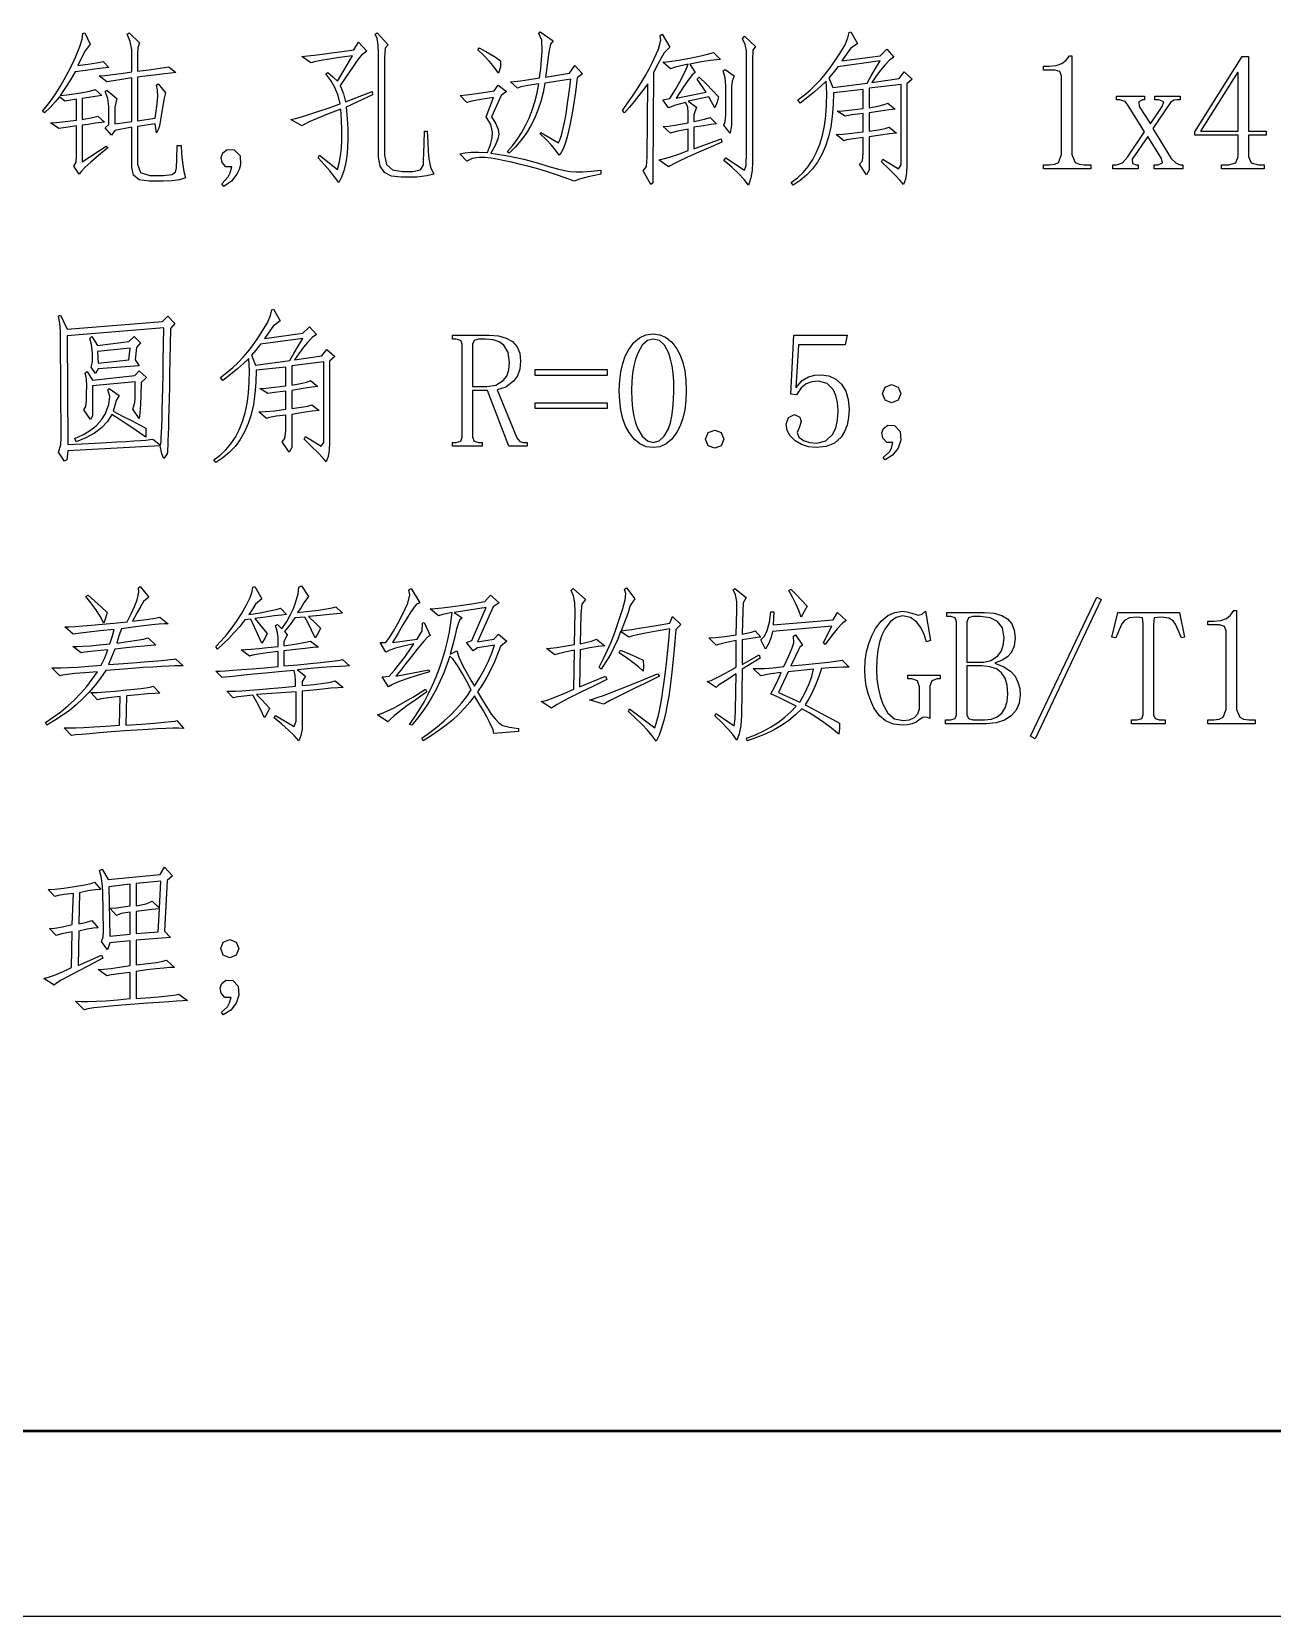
# Model space of a CAD drawing. Extents: x 0 to 420, y 0 to 297.
# Drawn here: x 74.14 to 107.63, y 0 to 42.77 of the extents above; entities that cross this region are included whole.
import ezdxf

# ---------------------------------------------------------------- set-up
doc = ezdxf.new("R2010")
doc.units = 0

msp = doc.modelspace()

# ---------------------------------------------------------------- linework, layer by layer
at = {"color": 7, "lineweight": 50}
msp.add_line((415, 5), (25, 5), dxfattribs=at)
at = {"color": 7, "lineweight": 25}
msp.add_line((0, 0), (420, 0), dxfattribs=at)
for points in [[(87.992, 41.381), (87.945, 41.125), (87.884, 40.881), (87.807, 40.648), (87.715, 40.426), (87.607, 40.216), (87.485, 40.016), (87.348, 39.828), (87.195, 39.652), (87.027, 39.486), (86.974, 39.521), (87.117, 39.682), (87.247, 39.855), (87.366, 40.038), (87.473, 40.232), (87.569, 40.436), (87.653, 40.652), (87.725, 40.878), (87.785, 41.115), (87.834, 41.363), (87.536, 41.318), (87.343, 41.277), (87.255, 41.24), (87.062, 41.416), (87.171, 41.422), (87.338, 41.442), (87.565, 41.475), (87.852, 41.521), (87.883, 41.774), (87.906, 42.016), (87.922, 42.249), (87.909, 42.536), (87.834, 42.714), (87.869, 42.767), (88.22, 42.521), (88.145, 42.427), (88.097, 42.214), (88.072, 42.018), (88.043, 41.793), (88.009, 41.539), (88.659, 41.644), (88.799, 41.854), (89.009, 41.626), (88.869, 41.521), (88.818, 41.131), (88.766, 40.781), (88.713, 40.47), (88.659, 40.199), (88.605, 39.967), (88.549, 39.775), (88.493, 39.621), (88.436, 39.508), (88.378, 39.433), (88.287, 39.562), (88.172, 39.701), (88.033, 39.851), (87.869, 40.012), (87.887, 40.047), (88.36, 39.767), (88.4, 39.847), (88.44, 39.966), (88.481, 40.124), (88.523, 40.319), (88.565, 40.553), (88.607, 40.826), (88.65, 41.137), (88.694, 41.486)], [(97.046, 42.118), (97.221, 42.293), (97.414, 42.083), (97.3, 42.001), (97.169, 41.863), (97.067, 41.738), (96.95, 41.583), (96.818, 41.398), (97.555, 41.504), (97.695, 41.679), (97.906, 41.486), (97.765, 41.363), (97.765, 39.17), (97.756, 38.964), (97.726, 38.788), (97.678, 38.644), (97.581, 38.755), (97.449, 38.894), (97.283, 39.062), (97.081, 39.258), (97.116, 39.328), (97.537, 39.065), (97.607, 39.17), (97.607, 41.346), (96.748, 41.24), (96.748, 40.714), (96.984, 40.759), (97.153, 40.8), (97.256, 40.837), (97.449, 40.679), (97.286, 40.66), (97.052, 40.624), (96.748, 40.574), (96.748, 40.083), (97.003, 40.118), (97.184, 40.153), (97.292, 40.188), (97.485, 40.03), (97.301, 40.01), (97.056, 39.975), (96.748, 39.925), (96.748, 39.03), (96.678, 38.907), (96.485, 39.188), (96.564, 39.28), (96.59, 39.486), (96.59, 39.907), (96.321, 39.874), (96.145, 39.845), (96.064, 39.819), (95.853, 39.995), (96.036, 40.003), (96.282, 40.026), (96.59, 40.065), (96.59, 40.556), (96.283, 40.521), (96.099, 40.486), (95.888, 40.626), (96.044, 40.634), (96.278, 40.658), (96.59, 40.697), (96.59, 41.205), (95.783, 41.118), (95.777, 40.79), (95.752, 40.482), (95.709, 40.195), (95.647, 39.928), (95.567, 39.681), (95.468, 39.454), (95.35, 39.248), (95.214, 39.062), (95.06, 38.897), (94.887, 38.751), (94.695, 38.626), (94.642, 38.697), (94.813, 38.823), (94.966, 38.968), (95.103, 39.131), (95.223, 39.313), (95.327, 39.513), (95.414, 39.732), (95.485, 39.969), (95.539, 40.225), (95.577, 40.499), (95.598, 40.792), (95.602, 41.103), (95.59, 41.433), (95.447, 41.297), (95.283, 41.153), (95.096, 40.999), (94.888, 40.837), (94.818, 40.925), (94.994, 41.057), (95.156, 41.192), (95.301, 41.329), (95.432, 41.468), (95.556, 41.617), (95.682, 41.78), (95.81, 41.959), (95.941, 42.153), (96.087, 42.398), (96.175, 42.597), (96.204, 42.749), (96.256, 42.767), (96.432, 42.451), (96.248, 42.311), (96.158, 42.183), (96.011, 41.977)], [(76.207, 39.644), (75.946, 39.424), (75.736, 39.243), (75.578, 39.099), (75.472, 38.993), (75.418, 38.925), (75.278, 39.135), (75.339, 39.245), (75.348, 39.398), (75.348, 40.223), (75.124, 40.188), (74.874, 40.153), (74.646, 40.311), (74.81, 40.318), (75.044, 40.342), (75.348, 40.381), (75.348, 40.942), (75.146, 40.911), (75.032, 40.89), (74.892, 41.012), (74.777, 40.87), (74.642, 40.724), (74.488, 40.574), (74.435, 40.626), (74.557, 40.773), (74.677, 40.931), (74.794, 41.102), (74.909, 41.284), (75.021, 41.477), (75.128, 41.677), (75.231, 41.885), (75.33, 42.1), (75.437, 42.363), (75.502, 42.568), (75.523, 42.714), (75.576, 42.732), (75.716, 42.433), (75.585, 42.249), (75.503, 42.093), (75.383, 41.854), (75.716, 41.897), (75.944, 41.932), (76.067, 41.96), (76.225, 41.802), (76.049, 41.781), (75.839, 41.754), (75.593, 41.72), (75.313, 41.679), (75.19, 41.468), (75.055, 41.258), (74.909, 41.047), (75.085, 41.063), (75.4, 41.109), (75.707, 41.164), (75.856, 41.205), (76.032, 41.047), (75.856, 41.022), (75.681, 40.993), (75.506, 40.96), (75.506, 40.398), (75.786, 40.447), (75.927, 40.486), (76.102, 40.328), (75.864, 40.295), (75.665, 40.266), (75.506, 40.24), (75.506, 39.258), (76.155, 39.679)], [(77.471, 40.433), (77.519, 40.752), (77.541, 41.008), (77.536, 41.2), (77.506, 41.328), (77.558, 41.363), (77.751, 41.118), (77.712, 40.971), (77.664, 40.67), (77.63, 40.446), (77.601, 40.276), (77.576, 40.161), (77.506, 40.039), (77.471, 40.276), (76.997, 40.205), (76.997, 39.188), (77.08, 38.964), (77.33, 38.89), (77.699, 38.89), (77.92, 38.911), (78.023, 38.977), (78.048, 39.096), (78.062, 39.336), (78.067, 39.697), (78.172, 39.697), (78.185, 39.482), (78.2, 39.307), (78.216, 39.17), (78.249, 38.995), (78.295, 38.819), (78.127, 38.771), (77.929, 38.741), (77.699, 38.732), (77.313, 38.732), (77.042, 38.773), (76.884, 38.895), (76.839, 39.1), (76.839, 40.188), (76.383, 40.1), (76.295, 39.977), (76.12, 40.17), (76.225, 40.258), (76.225, 40.749), (76.199, 40.964), (76.12, 41.153), (76.172, 41.188), (76.435, 40.96), (76.383, 40.732), (76.383, 40.276), (76.839, 40.346), (76.839, 41.521), (76.57, 41.478), (76.348, 41.443), (76.172, 41.416), (75.962, 41.574), (76.122, 41.587), (76.321, 41.609), (76.56, 41.64), (76.839, 41.679), (76.839, 42.276), (76.799, 42.504), (76.716, 42.697), (76.769, 42.732), (77.049, 42.468), (77.001, 42.328), (76.997, 42.153), (76.997, 41.697), (77.306, 41.737), (77.549, 41.771), (77.727, 41.799), (77.839, 41.819), (78.032, 41.661), (77.895, 41.645), (77.723, 41.625), (77.516, 41.6), (77.274, 41.572), (76.997, 41.539), (76.997, 40.363)], [(83.344, 41.065), (82.625, 40.732), (82.654, 40.426), (82.67, 40.14), (82.674, 39.874), (82.665, 39.628), (82.643, 39.402), (82.609, 39.196), (82.563, 39.009), (82.504, 38.843), (82.432, 38.697), (82.318, 38.85), (82.186, 39.012), (82.037, 39.183), (81.871, 39.363), (81.906, 39.433), (82.397, 39.047), (82.442, 39.218), (82.476, 39.41), (82.499, 39.622), (82.511, 39.855), (82.513, 40.109), (82.504, 40.384), (82.485, 40.679), (82.128, 40.537), (81.845, 40.421), (81.634, 40.33), (81.496, 40.264), (81.432, 40.223), (81.134, 40.398), (81.258, 40.425), (81.422, 40.468), (81.625, 40.53), (81.867, 40.609), (82.147, 40.705), (82.467, 40.819), (82.41, 41.047), (82.327, 41.258), (82.217, 41.451), (82.081, 41.626), (82.134, 41.661), (82.27, 41.552), (82.397, 41.433), (82.8, 42.118), (82.452, 42.071), (82.166, 42.028), (81.941, 41.989), (81.779, 41.955), (81.678, 41.925), (81.432, 42.1), (81.583, 42.115), (81.767, 42.135), (81.985, 42.161), (82.235, 42.194), (82.519, 42.232), (82.835, 42.276), (82.958, 42.486), (83.186, 42.24), (83.046, 42.135), (82.984, 42.057), (82.894, 41.936), (82.779, 41.771), (82.636, 41.563), (82.467, 41.311), (82.555, 41.087), (82.607, 40.872), (83.327, 41.153)], [(83.66, 39.433), (83.715, 39.182), (83.878, 39.036), (84.151, 38.995), (84.432, 38.995), (84.634, 39.039), (84.713, 39.17), (84.721, 39.293), (84.73, 39.486), (84.739, 39.749), (84.748, 40.083), (84.818, 40.083), (84.831, 39.781), (84.845, 39.533), (84.862, 39.337), (84.908, 39.107), (84.993, 38.925), (84.809, 38.876), (84.537, 38.837), (84.116, 38.837), (83.854, 38.864), (83.664, 38.964), (83.547, 39.136), (83.502, 39.381), (83.502, 42.17), (83.492, 42.408), (83.463, 42.584), (83.414, 42.697), (83.467, 42.732), (83.765, 42.416), (83.686, 42.319), (83.66, 42.065)], [(90.77, 41.363), (90.655, 41.203), (90.534, 41.043), (90.408, 40.885), (90.276, 40.729), (90.139, 40.574), (90.086, 40.644), (90.227, 40.838), (90.36, 41.029), (90.485, 41.218), (90.602, 41.403), (90.71, 41.586), (90.81, 41.765), (90.902, 41.942), (91.061, 42.295), (91.128, 42.535), (91.104, 42.661), (91.156, 42.697), (91.367, 42.346), (91.218, 42.197), (91.142, 42.071), (91.046, 41.892), (90.928, 41.661), (90.911, 38.977), (90.906, 38.692), (90.858, 38.644), (90.647, 39.012), (90.735, 39.131), (90.753, 39.381)], [(93.384, 39.03), (93.424, 39.157), (93.437, 39.504), (93.437, 42.065), (93.433, 42.254), (93.398, 42.424), (93.332, 42.574), (93.384, 42.644), (93.682, 42.363), (93.608, 42.271), (93.595, 41.995), (93.595, 39.24), (93.591, 39.024), (93.556, 38.819), (93.489, 38.626), (93.369, 38.78), (93.218, 38.942), (93.036, 39.113), (92.823, 39.293), (92.875, 39.363)], [(86.746, 41.644), (86.632, 41.802), (86.501, 41.96), (86.352, 42.118), (86.185, 42.276), (86.22, 42.328), (86.464, 42.196), (86.657, 42.079), (86.799, 41.977), (86.795, 41.815)], [(91.858, 40.89), (92.086, 40.732), (92.016, 40.521), (92.016, 40.346), (92.301, 40.407), (92.454, 40.451), (92.63, 40.276), (92.476, 40.258), (92.271, 40.229), (92.016, 40.188), (92.016, 39.609), (92.753, 39.872), (92.77, 39.784), (92.401, 39.625), (92.087, 39.486), (91.827, 39.37), (91.622, 39.274), (91.471, 39.201), (91.374, 39.148), (91.332, 39.118), (91.068, 39.311), (91.19, 39.333), (91.362, 39.381), (91.585, 39.455), (91.858, 39.556), (91.858, 40.135), (91.538, 40.074), (91.384, 40.03), (91.191, 40.205), (91.335, 40.217), (91.558, 40.252), (91.858, 40.311), (91.858, 40.574), (91.849, 40.74), (91.788, 40.854), (91.516, 40.784), (91.332, 40.714), (91.174, 40.925), (91.367, 40.96), (91.516, 41.208), (91.636, 41.416), (91.726, 41.583), (91.816, 41.769), (91.858, 41.89), (91.511, 41.806), (91.384, 41.767), (91.174, 41.942), (91.357, 41.963), (91.603, 42.001), (91.911, 42.056), (92.207, 42.116), (92.417, 42.165), (92.542, 42.205), (92.735, 42.012), (92.631, 42.011), (92.459, 41.99), (92.219, 41.95), (91.911, 41.89), (92.051, 41.661), (91.972, 41.604), (91.84, 41.433), (91.737, 41.281), (91.638, 41.129), (91.542, 40.977), (92.349, 41.135), (92.104, 41.486), (92.156, 41.539), (92.355, 41.348), (92.53, 41.172), (92.682, 41.012), (92.647, 40.868), (92.577, 40.714), (92.494, 40.876), (92.419, 41.012)], [(95.765, 41.258), (96.695, 41.381), (96.804, 41.572), (96.921, 41.771), (97.046, 41.977), (95.906, 41.819), (95.774, 41.657), (95.66, 41.521)], [(102.223, 42.118), (102.223, 39.451), (102.311, 39.24), (102.416, 39.188), (102.556, 39.17), (102.732, 39.17), (102.732, 39.065), (101.451, 39.065), (101.451, 39.17), (101.609, 39.17), (101.76, 39.188), (101.863, 39.24), (101.942, 39.451), (101.942, 41.574), (101.898, 41.688), (101.767, 41.732), (101.451, 41.732), (101.451, 41.837), (101.609, 41.837), (101.8, 41.854), (101.951, 41.907), (102.067, 41.995), (102.153, 42.118)], [(106.992, 39.398), (107.062, 39.223), (107.255, 39.17), (107.413, 39.17), (107.413, 39.065), (106.255, 39.065), (106.255, 39.17), (106.448, 39.17), (106.65, 39.223), (106.711, 39.398), (106.711, 39.977), (105.536, 39.977), (105.536, 40.065), (106.816, 42.1), (106.992, 42.1), (106.992, 40.083), (107.466, 40.083), (107.466, 39.977), (106.992, 39.977)], [(93.033, 40.24), (92.998, 40.03), (92.823, 40.24), (92.862, 40.346), (92.875, 40.521), (92.875, 41.311), (92.858, 41.517), (92.805, 41.714), (92.858, 41.749), (93.104, 41.574), (93.051, 41.429), (93.033, 41.276)], [(106.694, 41.661), (105.694, 40.083), (106.711, 40.083), (106.711, 41.661)], [(88.781, 38.732), (88.537, 38.821), (88.308, 38.901), (88.093, 38.973), (87.893, 39.036), (87.707, 39.09), (87.536, 39.135), (87.302, 39.193), (87.091, 39.243), (86.903, 39.285), (86.738, 39.319), (86.544, 39.353), (86.371, 39.37), (86.22, 39.372), (86.031, 39.343), (85.887, 39.276), (85.694, 39.468), (85.833, 39.497), (86.005, 39.512), (86.21, 39.515), (86.448, 39.504), (86.525, 39.721), (86.569, 39.905), (86.58, 40.056), (86.534, 40.26), (86.413, 40.468), (86.606, 40.995), (86.261, 40.94), (86.021, 40.893), (85.887, 40.854), (85.711, 41.047), (85.88, 41.062), (86.088, 41.087), (86.336, 41.123), (86.624, 41.17), (86.729, 41.328), (86.957, 41.153), (86.816, 41.047), (86.553, 40.468), (86.669, 40.284), (86.737, 40.129), (86.755, 40.004), (86.727, 39.872), (86.654, 39.699), (86.536, 39.486), (86.767, 39.454), (86.991, 39.417), (87.209, 39.374), (87.421, 39.326), (87.626, 39.273), (87.825, 39.214), (88.099, 39.131), (88.332, 39.067), (88.524, 39.022), (88.676, 38.995), (88.826, 38.984), (89.014, 38.986), (89.239, 39.001), (89.501, 39.03), (89.501, 38.925), (89.163, 38.849), (88.924, 38.784)], [(104.339, 40.276), (104.654, 40.749), (104.698, 40.872), (104.567, 40.925), (104.461, 40.925), (104.461, 41.03), (105.146, 41.03), (105.146, 40.925), (105.058, 40.925), (104.97, 40.916), (104.882, 40.854), (104.409, 40.153), (104.9, 39.346), (105.032, 39.214), (105.146, 39.17), (105.216, 39.17), (105.216, 39.065), (104.444, 39.065), (104.444, 39.17), (104.549, 39.17), (104.663, 39.223), (104.637, 39.346), (104.268, 39.942), (103.847, 39.328), (103.856, 39.205), (103.953, 39.17), (104.005, 39.17), (104.005, 39.065), (103.321, 39.065), (103.321, 39.17), (103.426, 39.17), (103.584, 39.223), (103.725, 39.381), (104.181, 40.065), (103.725, 40.802), (103.654, 40.881), (103.514, 40.925), (103.426, 40.925), (103.426, 41.03), (104.181, 41.03), (104.181, 40.925), (104.128, 40.925), (104.023, 40.872), (104.04, 40.749)], [(79.539, 39.118), (79.381, 39.118), (79.285, 39.232), (79.259, 39.372), (79.302, 39.495), (79.416, 39.583), (79.609, 39.574), (79.767, 39.416), (79.776, 39.17), (79.739, 39.047), (79.68, 38.925), (79.531, 38.732), (79.329, 38.591), (79.276, 38.661), (79.443, 38.846), (79.498, 38.962)], [(75.113, 31.454), (75.091, 31.208), (75.025, 31.173), (74.867, 31.419), (74.928, 31.616), (74.937, 31.822), (74.92, 34.454), (74.922, 34.68), (74.904, 34.89), (74.867, 35.085), (74.92, 35.12), (75.095, 34.735), (77.674, 34.945), (77.814, 35.085), (78.007, 34.892), (77.885, 34.752), (77.877, 34.314), (77.87, 33.905), (77.863, 33.528), (77.856, 33.18), (77.849, 32.863), (77.843, 32.576), (77.836, 32.32), (77.83, 32.094), (77.824, 31.898), (77.818, 31.733), (77.813, 31.598), (77.807, 31.493), (77.802, 31.419), (77.797, 31.375), (77.709, 31.252), (77.656, 31.377), (77.604, 31.594)], [(81.461, 34.629), (81.636, 34.805), (81.829, 34.594), (81.715, 34.513), (81.584, 34.375), (81.482, 34.249), (81.365, 34.094), (81.233, 33.91), (81.969, 34.015), (82.11, 34.191), (82.32, 33.998), (82.18, 33.875), (82.18, 31.682), (82.17, 31.475), (82.141, 31.3), (82.092, 31.156), (81.996, 31.266), (81.864, 31.406), (81.698, 31.573), (81.496, 31.77), (81.531, 31.84), (81.952, 31.577), (82.022, 31.682), (82.022, 33.857), (81.162, 33.752), (81.162, 33.226), (81.398, 33.271), (81.568, 33.312), (81.671, 33.349), (81.864, 33.191), (81.7, 33.171), (81.467, 33.136), (81.162, 33.085), (81.162, 32.594), (81.418, 32.629), (81.599, 32.664), (81.706, 32.699), (81.899, 32.542), (81.716, 32.522), (81.47, 32.487), (81.162, 32.436), (81.162, 31.542), (81.092, 31.419), (80.899, 31.699), (80.978, 31.792), (81.005, 31.998), (81.005, 32.419), (80.736, 32.386), (80.56, 32.356), (80.478, 32.331), (80.268, 32.506), (80.451, 32.514), (80.697, 32.538), (81.005, 32.577), (81.005, 33.068), (80.698, 33.033), (80.513, 32.998), (80.303, 33.138), (80.459, 33.146), (80.693, 33.169), (81.005, 33.208), (81.005, 33.717), (80.198, 33.629), (80.191, 33.301), (80.167, 32.994), (80.124, 32.706), (80.062, 32.439), (79.982, 32.192), (79.883, 31.966), (79.765, 31.76), (79.629, 31.574), (79.475, 31.408), (79.301, 31.263), (79.11, 31.138), (79.057, 31.208), (79.227, 31.334), (79.381, 31.479), (79.518, 31.642), (79.638, 31.824), (79.742, 32.024), (79.829, 32.243), (79.9, 32.481), (79.954, 32.736), (79.991, 33.011), (80.012, 33.304), (80.017, 33.615), (80.005, 33.945), (79.862, 33.809), (79.698, 33.664), (79.511, 33.511), (79.303, 33.349), (79.233, 33.436), (79.409, 33.569), (79.57, 33.704), (79.716, 33.841), (79.847, 33.98), (79.971, 34.128), (80.097, 34.292), (80.225, 34.47), (80.355, 34.664), (80.502, 34.91), (80.589, 35.109), (80.619, 35.261), (80.671, 35.278), (80.847, 34.963), (80.662, 34.822), (80.573, 34.695), (80.426, 34.489)], [(75.113, 31.629), (75.496, 31.646), (75.845, 31.663), (76.159, 31.679), (76.44, 31.694), (76.687, 31.708), (76.9, 31.722), (77.079, 31.735), (77.224, 31.747), (77.334, 31.759), (77.411, 31.77), (77.621, 31.612), (77.627, 31.64), (77.633, 31.705), (77.639, 31.805), (77.645, 31.941), (77.651, 32.112), (77.658, 32.319), (77.664, 32.562), (77.671, 32.841), (77.678, 33.155), (77.686, 33.505), (77.693, 33.891), (77.701, 34.312), (77.709, 34.77), (75.095, 34.559)], [(76.902, 34.542), (77.078, 34.366), (76.972, 34.243), (76.937, 33.91), (77.042, 33.752), (75.937, 33.664), (75.867, 33.542), (75.744, 33.717), (75.779, 33.853), (75.779, 34.085), (75.753, 34.327), (75.709, 34.489), (75.762, 34.542), (75.92, 34.296), (76.762, 34.401)], [(76.797, 34.226), (75.92, 34.138), (75.937, 33.822), (76.762, 33.91)], [(80.18, 33.77), (81.11, 33.892), (81.219, 34.083), (81.336, 34.282), (81.461, 34.489), (80.32, 34.331), (80.189, 34.169), (80.075, 34.033)], [(87.339, 33.875), (87.318, 33.658), (87.254, 33.477), (87.146, 33.331), (86.94, 33.177), (86.708, 33.103), (87.234, 31.805), (87.313, 31.708), (87.409, 31.682), (87.515, 31.682), (87.515, 31.577), (87.024, 31.577), (86.445, 33.085), (86.041, 33.085), (86.041, 31.822), (86.085, 31.717), (86.199, 31.682), (86.304, 31.682), (86.304, 31.577), (85.497, 31.577), (85.497, 31.682), (85.602, 31.682), (85.725, 31.717), (85.76, 31.822), (85.76, 34.331), (85.725, 34.436), (85.602, 34.471), (85.497, 34.471), (85.497, 34.577), (86.497, 34.577), (86.746, 34.557), (86.953, 34.499), (87.12, 34.401), (87.242, 34.265), (87.315, 34.089)], [(86.041, 33.191), (86.427, 33.191), (86.668, 33.23), (86.866, 33.349), (86.963, 33.473), (87.022, 33.637), (87.041, 33.84), (87.002, 34.105), (86.883, 34.305), (86.758, 34.397), (86.595, 34.453), (86.392, 34.471), (86.199, 34.471), (86.085, 34.436), (86.041, 34.331)], [(90.915, 31.542), (90.729, 31.567), (90.559, 31.642), (90.405, 31.769), (90.266, 31.945), (90.171, 32.12), (90.097, 32.321), (90.045, 32.549), (90.013, 32.804), (90.002, 33.085), (90.013, 33.349), (90.043, 33.591), (90.094, 33.812), (90.165, 34.012), (90.257, 34.191), (90.393, 34.375), (90.549, 34.506), (90.722, 34.585), (90.915, 34.612), (91.1, 34.586), (91.268, 34.511), (91.42, 34.385), (91.555, 34.208), (91.647, 34.034), (91.718, 33.835), (91.769, 33.61), (91.799, 33.36), (91.809, 33.085), (91.799, 32.81), (91.769, 32.559), (91.718, 32.333), (91.647, 32.131), (91.555, 31.954), (91.42, 31.773), (91.268, 31.645), (91.1, 31.567)], [(90.915, 34.471), (90.76, 34.429), (90.622, 34.304), (90.502, 34.094), (90.442, 33.933), (90.396, 33.752), (90.362, 33.55), (90.342, 33.328), (90.336, 33.085), (90.342, 32.831), (90.362, 32.6), (90.396, 32.393), (90.442, 32.21), (90.502, 32.05), (90.622, 31.846), (90.76, 31.723), (90.915, 31.682), (91.078, 31.723), (91.215, 31.846), (91.327, 32.05), (91.381, 32.21), (91.422, 32.393), (91.452, 32.6), (91.47, 32.831), (91.476, 33.085), (91.471, 33.328), (91.454, 33.55), (91.426, 33.752), (91.386, 33.933), (91.336, 34.094), (91.227, 34.304), (91.086, 34.429)], [(95.454, 33.506), (95.662, 33.478), (95.844, 33.393), (95.998, 33.252), (96.115, 33.064), (96.185, 32.839), (96.208, 32.577), (96.194, 32.352), (96.153, 32.151), (96.085, 31.975), (95.989, 31.822), (95.816, 31.666), (95.591, 31.573), (95.313, 31.542), (95.111, 31.562), (94.923, 31.623), (94.752, 31.726), (94.615, 31.857), (94.534, 32.006), (94.506, 32.173), (94.568, 32.357), (94.734, 32.436), (94.875, 32.366), (94.91, 32.243), (94.857, 32.077), (94.805, 31.945), (94.846, 31.822), (94.971, 31.735), (95.144, 31.682), (95.331, 31.664), (95.579, 31.721), (95.761, 31.892), (95.844, 32.066), (95.893, 32.282), (95.91, 32.542), (95.895, 32.761), (95.851, 32.951), (95.778, 33.112), (95.614, 33.276), (95.384, 33.331), (95.204, 33.313), (95.05, 33.261), (94.914, 33.151), (94.787, 32.963), (94.629, 32.98), (94.717, 34.577), (96.155, 34.577), (96.103, 34.313), (94.84, 34.313), (94.769, 33.156), (94.943, 33.353), (95.112, 33.454), (95.28, 33.493)], [(75.779, 32.401), (75.727, 32.296), (75.551, 32.559), (75.604, 32.647), (75.621, 32.805), (75.624, 33.011), (75.63, 33.208), (75.624, 33.392), (75.586, 33.559), (75.639, 33.594), (75.779, 33.366), (76.92, 33.489), (77.042, 33.612), (77.235, 33.436), (77.095, 33.296), (77.085, 32.966), (77.073, 32.695), (77.059, 32.483), (77.042, 32.331), (76.867, 32.577), (76.928, 32.761), (76.933, 32.873), (76.936, 33.057), (76.937, 33.313), (75.779, 33.208)], [(87.727, 33.489), (87.727, 33.647), (89.675, 33.647), (89.675, 33.489)], [(77.218, 32.068), (77.218, 31.822), (77.047, 31.942), (76.87, 32.064), (76.687, 32.186), (76.499, 32.311), (76.306, 32.436), (76.183, 32.244), (76.025, 32.074), (75.832, 31.927), (75.604, 31.802), (75.341, 31.699), (75.306, 31.787), (75.535, 31.892), (75.731, 32.01), (75.894, 32.142), (76.024, 32.287), (76.121, 32.445), (76.22, 32.701), (76.246, 32.921), (76.2, 33.103), (76.235, 33.138), (76.499, 32.945), (76.42, 32.813), (76.387, 32.675), (76.341, 32.524), (76.613, 32.384), (76.849, 32.261), (77.051, 32.156)], [(97.6, 32.998), (97.53, 32.822), (97.355, 32.752), (97.179, 32.822), (97.109, 32.998), (97.179, 33.173), (97.355, 33.243), (97.53, 33.173)], [(87.727, 32.594), (87.727, 32.752), (89.675, 32.752), (89.675, 32.594)], [(97.39, 31.682), (97.223, 31.682), (97.118, 31.796), (97.092, 31.936), (97.135, 32.059), (97.249, 32.147), (97.434, 32.138), (97.583, 31.98), (97.6, 31.743), (97.53, 31.524), (97.381, 31.34), (97.179, 31.208), (97.127, 31.278), (97.293, 31.427), (97.348, 31.531)], [(92.824, 31.77), (92.753, 31.594), (92.578, 31.524), (92.402, 31.594), (92.332, 31.77), (92.402, 31.945), (92.578, 32.015), (92.753, 31.945)], [(81.791, 26.404), (81.698, 26.615), (81.604, 26.802), (81.511, 26.965), (81.247, 26.948), (81.116, 26.768), (80.967, 26.579), (81.037, 26.492), (80.949, 26.299), (80.949, 26.194), (81.294, 26.246), (81.534, 26.287), (81.668, 26.316), (81.879, 26.158), (81.729, 26.145), (81.524, 26.123), (81.264, 26.093), (80.949, 26.053), (80.949, 25.65), (81.329, 25.683), (81.658, 25.714), (81.935, 25.742), (82.161, 25.767), (82.335, 25.789), (82.457, 25.809), (82.528, 25.825), (82.721, 25.65), (82.609, 25.647), (82.448, 25.638), (82.239, 25.623), (81.98, 25.603), (81.673, 25.577), (81.318, 25.544), (81.528, 25.369), (81.44, 25.229), (81.44, 25.123), (81.766, 25.151), (82.024, 25.18), (82.213, 25.212), (82.335, 25.246), (82.546, 25.071), (82.4, 25.061), (82.217, 25.045), (81.996, 25.024), (81.737, 24.998), (81.44, 24.965), (81.44, 24.141), (81.438, 23.944), (81.409, 23.774), (81.353, 23.632), (81.225, 23.769), (81.072, 23.917), (80.892, 24.076), (80.686, 24.246), (80.721, 24.316), (81.23, 24.018), (81.282, 24.158), (81.282, 24.948), (80.212, 24.878), (80.345, 24.743), (80.462, 24.62), (80.563, 24.509), (80.493, 24.373), (80.423, 24.246), (80.325, 24.463), (80.22, 24.667), (80.107, 24.86), (79.877, 24.837), (79.702, 24.813), (79.581, 24.79), (79.405, 24.965), (79.503, 24.964), (79.64, 24.968), (79.815, 24.977), (80.028, 24.992), (80.28, 25.012), (80.57, 25.038), (80.898, 25.069), (81.265, 25.106), (81.265, 25.264), (81.256, 25.391), (81.23, 25.527), (80.816, 25.489), (80.45, 25.456), (80.134, 25.426), (79.866, 25.4), (79.647, 25.377), (79.477, 25.359), (79.355, 25.345), (79.282, 25.334), (79.107, 25.509), (79.219, 25.512), (79.373, 25.519), (79.571, 25.532), (79.812, 25.549), (80.095, 25.572), (80.422, 25.6), (80.791, 25.632), (80.791, 26.036), (80.493, 26.002), (80.265, 25.97), (80.107, 25.94), (80.019, 25.913), (79.791, 26.088), (79.91, 26.092), (80.069, 26.102), (80.269, 26.12), (80.51, 26.144), (80.791, 26.176), (80.791, 26.439), (80.765, 26.584), (80.721, 26.737), (80.774, 26.772), (80.896, 26.65), (81.025, 26.851), (81.129, 27.036), (81.209, 27.202), (81.265, 27.351), (81.331, 27.597), (81.353, 27.772), (81.423, 27.808), (81.616, 27.527), (81.484, 27.351), (81.412, 27.224), (81.318, 27.088), (81.628, 27.123), (81.887, 27.156), (82.094, 27.187), (82.249, 27.217), (82.353, 27.246), (82.528, 27.071), (82.379, 27.059), (82.177, 27.04), (81.923, 27.015), (81.616, 26.983), (81.809, 26.799), (81.932, 26.667), (81.87, 26.531)], [(76.562, 26.65), (76.497, 26.465), (76.44, 26.264), (76.736, 26.305), (76.975, 26.343), (77.157, 26.376), (77.282, 26.404), (77.492, 26.211), (77.353, 26.201), (77.172, 26.186), (76.951, 26.165), (76.689, 26.138), (76.387, 26.106), (76.299, 25.886), (76.212, 25.685), (76.62, 25.714), (76.976, 25.741), (77.28, 25.765), (77.532, 25.786), (77.732, 25.804), (77.879, 25.82), (77.975, 25.832), (78.019, 25.843), (78.229, 25.65), (78.134, 25.652), (78.005, 25.65), (77.841, 25.644), (77.643, 25.634), (77.411, 25.62), (77.145, 25.603), (76.845, 25.581), (76.51, 25.556), (76.141, 25.527), (76, 25.322), (75.85, 25.127), (75.691, 24.942), (75.523, 24.768), (75.345, 24.604), (75.159, 24.451), (74.963, 24.308), (74.759, 24.175), (74.545, 24.053), (74.51, 24.123), (74.724, 24.264), (74.926, 24.413), (75.118, 24.571), (75.299, 24.737), (75.469, 24.913), (75.628, 25.097), (75.776, 25.29), (75.913, 25.492), (75.575, 25.465), (75.304, 25.441), (75.101, 25.42), (74.965, 25.402), (74.896, 25.386), (74.685, 25.597), (74.786, 25.594), (74.935, 25.597), (75.133, 25.606), (75.379, 25.62), (75.675, 25.641), (76.019, 25.667), (76.115, 25.869), (76.194, 26.088), (75.818, 26.047), (75.578, 26.018), (75.475, 26.001), (75.247, 26.176), (75.365, 26.173), (75.525, 26.179), (75.725, 26.193), (75.965, 26.215), (76.247, 26.246), (76.321, 26.465), (76.369, 26.632), (75.983, 26.594), (75.679, 26.562), (75.458, 26.537), (75.32, 26.52), (75.264, 26.509), (75.036, 26.702), (75.156, 26.705), (75.317, 26.714), (75.517, 26.728), (75.758, 26.748), (76.039, 26.774), (76.359, 26.805), (76.72, 26.843), (76.828, 27.056), (76.915, 27.252), (76.984, 27.43), (77.036, 27.639), (77.019, 27.755), (77.071, 27.79), (77.299, 27.509), (77.159, 27.386), (77.087, 27.266), (76.987, 27.09), (76.861, 26.86), (77.231, 26.903), (77.477, 26.938), (77.598, 26.965), (77.826, 26.79), (77.722, 26.786), (77.576, 26.774), (77.387, 26.755), (77.155, 26.728), (76.88, 26.693)], [(76.089, 26.808), (75.986, 26.991), (75.869, 27.172), (75.74, 27.35), (75.598, 27.527), (75.668, 27.562), (75.849, 27.4), (76.019, 27.242), (76.176, 27.088), (76.137, 26.939)], [(80.16, 27.79), (80.353, 27.457), (80.186, 27.316), (80.1, 27.185), (80.002, 27.036), (80.312, 27.086), (80.559, 27.132), (80.742, 27.174), (80.861, 27.211), (81.019, 27.036), (80.88, 27.022), (80.69, 27.001), (80.45, 26.97), (80.16, 26.93), (80.29, 26.776), (80.401, 26.642), (80.493, 26.527), (80.432, 26.391), (80.353, 26.264), (80.257, 26.476), (80.158, 26.693), (80.054, 26.913), (79.896, 26.895), (79.755, 26.718), (79.61, 26.55), (79.463, 26.392), (79.313, 26.244), (79.16, 26.106), (79.107, 26.176), (79.253, 26.323), (79.395, 26.485), (79.533, 26.66), (79.668, 26.85), (79.8, 27.053), (79.941, 27.295), (80.039, 27.496), (80.094, 27.655), (80.107, 27.772)], [(84.546, 26.369), (84.678, 26.601), (84.687, 26.808), (84.739, 26.825), (84.897, 26.474), (84.843, 26.441), (84.726, 26.318), (84.546, 26.106), (84.392, 25.902), (84.244, 25.711), (84.102, 25.533), (83.967, 25.369), (84.862, 25.544), (84.88, 25.492), (84.544, 25.391), (84.265, 25.301), (84.044, 25.22), (83.88, 25.149), (83.774, 25.088), (83.599, 25.351), (83.792, 25.369), (83.931, 25.533), (84.067, 25.703), (84.2, 25.878), (84.331, 26.059), (84.459, 26.246), (84.181, 26.186), (83.963, 26.128), (83.804, 26.072), (83.704, 26.018), (83.546, 26.281), (83.704, 26.281), (83.798, 26.414), (83.904, 26.584), (84.022, 26.791), (84.152, 27.036), (84.291, 27.344), (84.347, 27.566), (84.318, 27.702), (84.388, 27.737), (84.616, 27.351), (84.52, 27.308), (84.371, 27.106), (84.274, 26.949), (84.16, 26.759), (84.029, 26.537), (83.88, 26.281)], [(85.424, 25.913), (85.349, 25.685), (85.264, 25.463), (85.17, 25.246), (85.067, 25.034), (84.954, 24.828), (84.831, 24.626), (84.699, 24.43), (84.557, 24.239), (84.406, 24.053), (84.336, 24.071), (84.48, 24.273), (84.614, 24.48), (84.74, 24.692), (84.856, 24.909), (84.964, 25.132), (85.062, 25.359), (85.151, 25.591), (85.231, 25.828), (85.302, 26.07), (85.364, 26.317), (85.416, 26.569), (85.459, 26.826), (85.494, 27.088), (85.235, 27.04), (85.125, 27.001), (84.897, 27.194), (85.036, 27.199), (85.217, 27.215), (85.441, 27.242), (85.708, 27.279), (86.018, 27.328), (86.371, 27.386), (86.529, 27.562), (86.757, 27.351), (86.599, 27.246), (86.178, 26.299), (86.616, 26.369), (86.739, 26.509), (86.967, 26.316), (86.792, 26.176), (86.716, 25.966), (86.63, 25.759), (86.533, 25.553), (86.425, 25.349), (86.307, 25.148), (86.178, 24.948), (86.336, 24.679), (86.459, 24.48), (86.546, 24.351), (86.652, 24.22), (86.757, 24.106), (86.862, 24.043), (87.038, 23.997), (87.283, 23.965), (87.283, 23.878), (86.616, 23.825), (86.597, 23.928), (86.502, 24.132), (86.427, 24.272), (86.334, 24.437), (86.221, 24.627), (86.09, 24.843), (85.965, 24.674), (85.826, 24.51), (85.673, 24.352), (85.507, 24.198), (85.327, 24.049), (85.133, 23.905), (84.925, 23.766), (84.704, 23.632), (84.669, 23.702), (84.886, 23.853), (85.088, 24.007), (85.276, 24.164), (85.45, 24.325), (85.609, 24.489), (85.755, 24.656), (85.886, 24.827), (86.002, 25.001), (85.885, 25.227), (85.769, 25.437), (85.652, 25.632), (85.507, 25.843)], [(88.948, 26.246), (89.251, 26.321), (89.387, 26.369), (89.615, 26.194), (89.432, 26.174), (89.21, 26.139), (88.948, 26.088), (88.931, 25.088), (89.633, 25.369), (89.668, 25.281), (89.289, 25.098), (88.966, 24.939), (88.698, 24.804), (88.485, 24.694), (88.327, 24.608), (88.224, 24.547), (88.176, 24.509), (87.896, 24.685), (88.03, 24.719), (88.22, 24.786), (88.468, 24.885), (88.773, 25.018), (88.791, 26.071), (88.529, 26.018), (88.354, 25.977), (88.264, 25.948), (88.036, 26.123), (88.149, 26.13), (88.312, 26.15), (88.526, 26.183), (88.791, 26.229), (88.808, 27.106), (88.804, 27.349), (88.769, 27.542), (88.703, 27.685), (88.755, 27.737), (89.089, 27.439), (88.988, 27.316), (88.966, 27.053)], [(90.966, 23.983), (91.018, 24.155), (91.067, 24.356), (91.114, 24.585), (91.159, 24.843), (91.181, 24.99), (91.205, 25.16), (91.23, 25.352), (91.255, 25.566), (91.282, 25.803), (91.31, 26.063), (91.339, 26.345), (91.369, 26.65), (91.005, 26.59), (90.713, 26.537), (90.492, 26.492), (90.342, 26.453), (90.264, 26.422), (90.036, 26.579), (89.959, 26.37), (89.868, 26.164), (89.762, 25.961), (89.643, 25.76), (89.51, 25.562), (89.457, 25.615), (89.58, 25.851), (89.685, 26.071), (89.773, 26.272), (89.843, 26.457), (89.905, 26.635), (89.968, 26.819), (90.032, 27.008), (90.098, 27.202), (90.161, 27.435), (90.176, 27.608), (90.141, 27.72), (90.194, 27.755), (90.422, 27.457), (90.299, 27.281), (90.238, 27.088), (90.194, 26.965), (90.141, 26.829), (90.054, 26.597), (90.178, 26.613), (90.34, 26.636), (90.541, 26.667), (90.779, 26.706), (91.055, 26.753), (91.369, 26.808), (91.44, 26.983), (91.668, 26.772), (91.527, 26.632), (91.501, 26.313), (91.474, 26.015), (91.447, 25.738), (91.42, 25.481), (91.392, 25.244), (91.365, 25.028), (91.336, 24.833), (91.308, 24.658), (91.259, 24.406), (91.204, 24.176), (91.143, 23.967), (91.075, 23.78), (91.001, 23.615), (90.892, 23.759), (90.762, 23.912), (90.612, 24.074), (90.44, 24.243), (90.247, 24.422), (90.282, 24.492)], [(92.423, 26.404), (92.606, 26.414), (92.852, 26.443), (93.16, 26.492), (93.177, 27.158), (93.173, 27.39), (93.138, 27.572), (93.072, 27.702), (93.125, 27.737), (93.423, 27.492), (93.348, 27.356), (93.335, 27.123), (93.318, 26.509), (93.572, 26.558), (93.668, 26.597), (93.826, 26.422), (93.723, 26.414), (93.553, 26.39), (93.318, 26.351), (93.318, 25.685), (93.774, 25.948), (93.809, 25.86), (93.318, 25.562), (93.3, 24.316), (93.279, 24.04), (93.238, 23.817), (93.177, 23.65), (93.068, 23.795), (92.932, 23.952), (92.769, 24.12), (92.581, 24.299), (92.616, 24.369), (93.107, 24.036), (93.133, 24.229), (93.142, 24.457), (93.16, 25.439), (92.865, 25.25), (92.684, 25.127), (92.616, 25.071), (92.37, 25.229), (92.479, 25.259), (92.646, 25.334), (92.873, 25.452), (93.16, 25.615), (93.16, 26.334), (92.896, 26.281), (92.715, 26.24), (92.616, 26.211)], [(95.072, 27.264), (94.997, 27.119), (94.914, 26.965), (94.847, 27.149), (94.769, 27.329), (94.68, 27.508), (94.581, 27.685), (94.633, 27.72), (94.783, 27.568), (94.93, 27.416)], [(101.225, 23.685), (101.102, 23.755), (102.892, 27.509), (103.014, 27.439)], [(85.616, 26.053), (85.669, 25.886), (85.792, 25.632), (85.895, 25.441), (85.995, 25.266), (86.09, 25.106), (86.235, 25.335), (86.362, 25.561), (86.471, 25.782), (86.562, 25.998), (86.634, 26.211), (86.178, 26.141), (86.055, 26.053), (85.88, 26.281), (86.02, 26.334), (86.406, 27.229), (85.546, 27.088), (85.757, 26.948), (85.691, 26.884), (85.634, 26.729), (85.602, 26.605), (85.559, 26.437), (85.506, 26.224), (85.441, 25.965)], [(94.142, 26.579), (94.105, 26.425), (94.041, 26.268), (93.949, 26.106), (93.826, 26.351), (93.922, 26.451), (93.997, 26.61), (94.053, 26.828), (94.089, 27.106), (94.177, 27.106), (94.16, 26.755), (95.774, 26.895), (95.896, 27.088), (96.125, 26.878), (96.017, 26.791), (95.888, 26.654), (95.736, 26.467), (95.563, 26.229), (95.511, 26.281), (95.739, 26.72)], [(97.649, 27.001), (97.479, 26.961), (97.318, 26.841), (97.167, 26.641), (97.088, 26.482), (97.027, 26.293), (96.983, 26.074), (96.956, 25.824), (96.948, 25.544), (96.958, 25.302), (96.989, 25.066), (97.041, 24.837), (97.114, 24.615), (97.25, 24.371), (97.434, 24.225), (97.667, 24.176), (97.84, 24.196), (97.974, 24.255), (98.064, 24.354), (98.106, 24.492), (98.106, 25.088), (98.053, 25.246), (97.895, 25.299), (97.79, 25.299), (97.79, 25.404), (98.667, 25.404), (98.667, 25.299), (98.579, 25.299), (98.439, 25.246), (98.386, 25.106), (98.386, 24.229), (98.325, 24.255), (98.264, 24.264), (98.193, 24.255), (98.123, 24.211), (98.016, 24.136), (97.904, 24.088), (97.783, 24.062), (97.649, 24.053), (97.404, 24.082), (97.193, 24.169), (97.018, 24.315), (96.878, 24.518), (96.789, 24.708), (96.72, 24.905), (96.671, 25.111), (96.642, 25.324), (96.632, 25.544), (96.644, 25.797), (96.678, 26.034), (96.736, 26.257), (96.817, 26.465), (96.921, 26.658), (97.075, 26.862), (97.248, 27.007), (97.439, 27.094), (97.649, 27.123), (97.764, 27.11), (97.895, 27.071), (98.071, 27.018), (98.176, 27.044), (98.264, 27.123), (98.404, 26.334), (98.299, 26.299), (98.223, 26.522), (98.135, 26.7), (98.035, 26.834), (97.86, 26.959)], [(98.809, 24.088), (98.809, 24.194), (98.95, 24.194), (99.073, 24.229), (99.108, 24.334), (99.108, 26.843), (99.073, 26.948), (98.95, 26.983), (98.845, 26.983), (98.845, 27.088), (99.862, 27.088), (100.118, 27.07), (100.326, 27.014), (100.485, 26.922), (100.597, 26.79), (100.664, 26.617), (100.687, 26.404), (100.66, 26.18), (100.581, 26.001), (100.486, 25.899), (100.34, 25.806), (100.143, 25.72), (100.383, 25.626), (100.564, 25.509), (100.687, 25.369), (100.765, 25.211), (100.811, 25.041), (100.827, 24.86), (100.8, 24.642), (100.718, 24.455), (100.581, 24.299), (100.398, 24.182), (100.176, 24.112), (99.915, 24.088)], [(100.388, 26.404), (100.345, 26.674), (100.213, 26.851), (100.011, 26.95), (99.757, 26.983), (99.546, 26.983), (99.432, 26.948), (99.388, 26.843), (99.388, 25.755), (99.845, 25.755), (100.033, 25.794), (100.213, 25.913), (100.31, 26.038), (100.369, 26.201)], [(104.738, 24.088), (103.826, 24.088), (103.826, 24.194), (103.984, 24.194), (104.106, 24.229), (104.141, 24.334), (104.141, 26.79), (104.124, 26.948), (103.984, 26.965), (103.775, 26.944), (103.641, 26.878), (103.572, 26.786), (103.493, 26.628), (103.405, 26.404), (103.299, 26.422), (103.457, 27.088), (105.124, 27.088), (105.264, 26.422), (105.176, 26.404), (105.09, 26.619), (105.017, 26.774), (104.957, 26.869), (104.837, 26.941), (104.633, 26.965), (104.44, 26.948), (104.422, 26.772), (104.422, 24.334), (104.466, 24.229), (104.58, 24.194), (104.738, 24.194)], [(106.662, 27.141), (106.662, 24.474), (106.75, 24.264), (106.855, 24.211), (106.995, 24.194), (107.171, 24.194), (107.171, 24.088), (105.89, 24.088), (105.89, 24.194), (106.048, 24.194), (106.199, 24.211), (106.302, 24.264), (106.381, 24.474), (106.381, 26.597), (106.338, 26.711), (106.206, 26.755), (105.89, 26.755), (105.89, 26.86), (106.048, 26.86), (106.239, 26.878), (106.39, 26.93), (106.506, 27.018), (106.592, 27.141)], [(93.616, 25.579), (93.74, 25.576), (93.918, 25.584), (94.152, 25.602), (94.44, 25.632), (94.58, 25.922), (94.67, 26.135), (94.712, 26.272), (94.704, 26.457), (94.756, 26.492), (94.949, 26.211), (94.879, 26.158), (94.828, 26.063), (94.746, 25.893), (94.633, 25.65), (95.042, 25.688), (95.38, 25.722), (95.646, 25.751), (95.842, 25.774), (95.966, 25.793), (96.019, 25.808), (96.212, 25.615), (96.047, 25.612), (95.866, 25.606), (95.67, 25.595), (95.458, 25.579), (95.39, 25.366), (95.312, 25.161), (95.224, 24.965), (95.127, 24.777), (95.019, 24.597), (95.231, 24.488), (95.429, 24.384), (95.615, 24.285), (95.788, 24.193), (95.949, 24.106), (95.945, 23.952), (95.932, 23.808), (95.729, 23.97), (95.527, 24.119), (95.327, 24.256), (95.129, 24.38), (94.932, 24.492), (94.76, 24.328), (94.575, 24.178), (94.377, 24.042), (94.167, 23.919), (93.943, 23.81), (93.707, 23.714), (93.458, 23.632), (93.44, 23.702), (93.678, 23.793), (93.9, 23.894), (94.106, 24.006), (94.297, 24.129), (94.471, 24.263), (94.63, 24.407), (94.774, 24.562), (94.632, 24.635), (94.471, 24.715), (94.29, 24.802), (94.089, 24.895), (94.199, 25.092), (94.292, 25.285), (94.37, 25.474), (94.091, 25.433), (93.91, 25.404), (93.826, 25.386)], [(90.036, 26.071), (90.292, 25.963), (90.496, 25.876), (90.65, 25.808), (90.659, 25.645), (90.65, 25.509), (90.518, 25.626), (90.365, 25.746), (90.193, 25.871), (90.001, 26.001)], [(89.194, 24.737), (89.28, 24.756), (89.408, 24.794), (89.576, 24.852), (89.786, 24.93), (90.037, 25.028), (90.329, 25.145), (90.662, 25.282), (91.036, 25.439), (91.089, 25.369), (90.71, 25.186), (90.386, 25.028), (90.116, 24.895), (89.9, 24.787), (89.739, 24.705), (89.632, 24.647), (89.58, 24.615)], [(94.3, 24.93), (94.879, 24.667), (95.014, 24.914), (95.12, 25.145), (95.198, 25.361), (95.247, 25.562), (94.563, 25.492)], [(99.862, 24.194), (100.046, 24.214), (100.201, 24.275), (100.327, 24.378), (100.42, 24.517), (100.475, 24.69), (100.494, 24.895), (100.474, 25.13), (100.416, 25.32), (100.318, 25.465), (100.182, 25.568), (100.006, 25.629), (99.792, 25.65), (99.388, 25.65), (99.388, 24.334), (99.432, 24.229), (99.546, 24.194)], [(75.738, 24.93), (75.904, 24.935), (76.122, 24.948), (76.391, 24.97), (76.712, 25.001), (77.099, 25.043), (77.335, 25.078), (77.422, 25.106), (77.598, 24.913), (77.463, 24.908), (77.269, 24.895), (77.015, 24.873), (76.703, 24.843), (76.685, 24.053), (77.103, 24.081), (77.445, 24.106), (77.712, 24.128), (77.902, 24.147), (78.016, 24.163), (78.054, 24.176), (78.247, 23.965), (78.115, 23.968), (77.952, 23.967), (77.757, 23.961), (77.531, 23.951), (77.272, 23.937), (76.981, 23.918), (76.659, 23.895), (76.29, 23.867), (75.972, 23.843), (75.705, 23.821), (75.489, 23.802), (75.325, 23.786), (75.212, 23.772), (75.019, 23.983), (75.148, 23.98), (75.325, 23.983), (75.549, 23.992), (75.822, 24.006), (76.142, 24.027), (76.51, 24.053), (76.527, 24.825), (76.217, 24.792), (76.013, 24.763), (75.913, 24.737)], [(84.809, 24.948), (84.517, 24.745), (84.271, 24.57), (84.073, 24.422), (83.921, 24.301), (83.815, 24.207), (83.757, 24.141), (83.476, 24.334), (83.58, 24.363), (83.73, 24.425), (83.924, 24.522), (84.162, 24.654), (84.446, 24.819), (84.774, 25.018)], [(77.605, 20.021), (77.728, 20.214), (77.939, 19.986), (77.798, 19.863), (77.728, 18.495), (77.886, 18.319), (76.956, 18.249), (76.956, 17.582), (77.271, 17.616), (77.513, 17.648), (77.683, 17.678), (77.781, 17.705), (77.991, 17.512), (77.871, 17.508), (77.708, 17.495), (77.501, 17.474), (77.25, 17.445), (76.956, 17.407), (76.956, 16.67), (77.345, 16.703), (77.655, 16.732), (77.887, 16.756), (78.04, 16.777), (78.114, 16.793), (78.342, 16.617), (78.22, 16.61), (78.052, 16.599), (77.838, 16.585), (77.578, 16.567), (77.272, 16.546), (76.921, 16.521), (76.571, 16.495), (76.27, 16.469), (76.018, 16.444), (75.814, 16.42), (75.659, 16.395), (75.553, 16.372), (75.325, 16.6), (75.473, 16.592), (75.66, 16.592), (75.886, 16.6), (76.151, 16.615), (76.455, 16.639), (76.798, 16.67), (76.798, 17.372), (76.494, 17.339), (76.284, 17.309), (76.167, 17.284), (75.939, 17.46), (76.084, 17.466), (76.276, 17.486), (76.514, 17.519), (76.798, 17.565), (76.798, 18.231), (76.254, 18.179), (76.184, 17.986), (76.026, 18.214), (76.066, 18.337), (76.079, 18.495), (76.061, 19.582), (76.044, 19.783), (76.015, 19.964), (75.974, 20.126), (76.044, 20.161), (76.202, 19.881)], [(75.395, 17.565), (76.026, 17.845), (76.061, 17.758), (75.689, 17.567), (75.377, 17.405), (75.127, 17.271), (74.939, 17.165), (74.811, 17.088), (74.746, 17.038), (74.465, 17.214), (74.591, 17.246), (74.759, 17.306), (74.968, 17.395), (75.219, 17.512), (75.237, 18.477), (74.943, 18.416), (74.798, 18.372), (74.623, 18.565), (74.769, 18.576), (74.974, 18.612), (75.237, 18.67), (75.272, 19.512), (75.02, 19.479), (74.851, 19.45), (74.763, 19.424), (74.588, 19.617), (74.768, 19.626), (75.005, 19.653), (75.298, 19.696), (75.572, 19.744), (75.75, 19.782), (75.833, 19.81), (76.009, 19.617), (75.851, 19.608), (75.658, 19.578), (75.43, 19.53), (75.412, 18.688), (75.596, 18.727), (75.763, 18.775), (75.939, 18.582), (75.81, 18.573), (75.634, 18.543), (75.412, 18.495)], [(76.254, 19.109), (76.432, 19.124), (76.613, 19.148), (76.798, 19.179), (76.798, 19.758), (76.219, 19.688), (76.254, 18.354), (76.798, 18.407), (76.798, 19.003), (76.557, 18.964), (76.43, 18.916)], [(76.956, 19.179), (77.232, 19.227), (77.395, 19.302), (77.588, 19.109), (77.623, 19.845), (76.956, 19.775)], [(76.956, 18.424), (77.553, 18.477), (77.588, 19.091), (77.385, 19.076), (77.174, 19.052), (76.956, 19.021)], [(79.734, 18.021), (79.664, 17.845), (79.489, 17.775), (79.313, 17.845), (79.243, 18.021), (79.313, 18.196), (79.489, 18.267), (79.664, 18.196)], [(79.524, 16.705), (79.357, 16.705), (79.252, 16.819), (79.226, 16.96), (79.269, 17.082), (79.384, 17.17), (79.568, 17.161), (79.717, 17.003), (79.734, 16.767), (79.664, 16.547), (79.515, 16.363), (79.313, 16.231), (79.261, 16.302), (79.427, 16.451), (79.482, 16.554)]]:
    msp.add_lwpolyline(points, close=True, dxfattribs=at)

doc.saveas('drawing.dxf')
